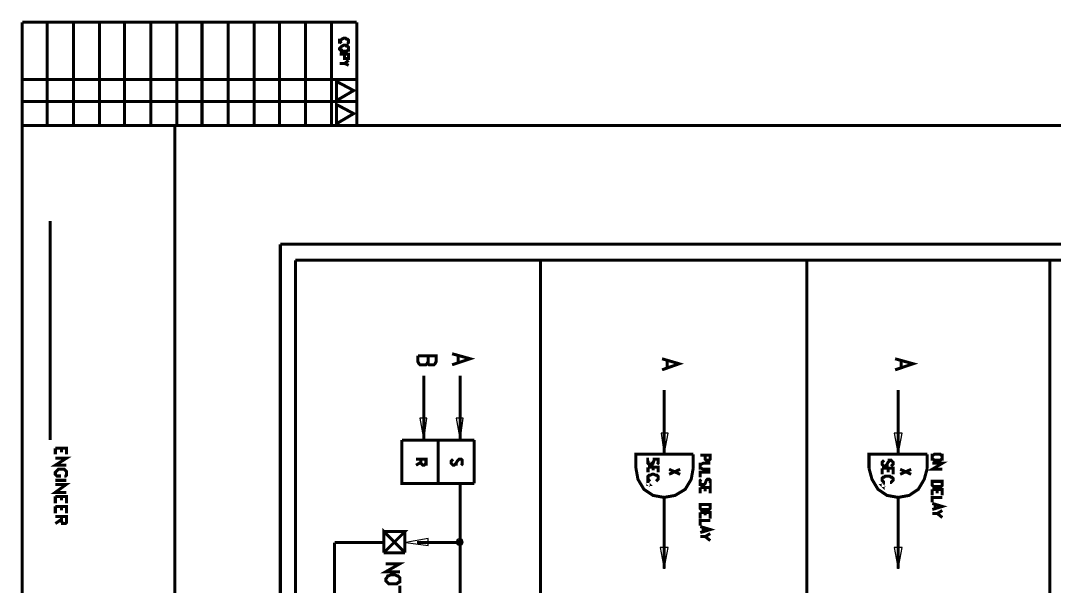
# Model space of a CAD drawing. Extents: x 0.7 to 7.6, y 0.2 to 11.5.
# Drawn here: x 0.685 to 4.115, y 9.618 to 11.495 of the extents above; entities that cross this region are included whole.
import ezdxf

# ---------------------------------------------------------------- set-up
doc = ezdxf.new("R2010")
doc.units = 0
doc.layers.get('0').update_dxf_attribs({"linetype": 'CONTINUOUS'})

msp = doc.modelspace()

# ---------------------------------------------------------------- linework, layer by layer
at = {"color": 0}
for points, const_width in [([(1.80003, 11.49), (0.689996, 11.49)], 0.009999), ([(0.689996, 11.49), (0.689996, 11.1467)], 0.009999), ([(0.773329, 11.49), (0.773329, 11.1467)], 0.009999), ([(0.860026, 11.49), (0.860026, 11.1467)], 0.009999), ([(0.946669, 11.49), (0.946669, 11.1467)], 0.009999), ([(1.03, 11.49), (1.03, 11.1467)], 0.009999), ([(1.11664, 11.49), (1.11664, 11.1467)], 0.009999), ([(1.20334, 11.49), (1.20334, 11.1467)], 0.009999), ([(1.28668, 11.49), (1.28668, 11.1467)], 0.009999), ([(1.37332, 11.49), (1.37332, 11.1467)], 0.009999), ([(1.46001, 11.49), (1.46001, 11.1467)], 0.009999), ([(1.54335, 11.49), (1.54335, 11.1467)], 0.009999), ([(1.62999, 11.49), (1.62999, 11.1467)], 0.009999), ([(1.71669, 11.49), (1.71669, 11.1467)], 0.009999), ([(1.80003, 11.49), (1.80003, 11.1467)], 0.009999), ([(1.76665, 11.42), (1.77001, 11.42), (1.77333, 11.4233), (1.77333, 11.43), (1.77001, 11.4333), (1.76665, 11.4333), (1.76335, 11.4367), (1.75667, 11.4367), (1.75, 11.4333), (1.74669, 11.43), (1.74333, 11.43), (1.74333, 11.4233), (1.74669, 11.4233), (1.75, 11.42)], 0.009999), ([(1.74333, 11.3834), (1.77333, 11.3834), (1.77333, 11.3733), (1.77333, 11.37), (1.77001, 11.37), (1.76335, 11.37), (1.75999, 11.37), (1.75999, 11.3733), (1.75999, 11.3834)], 0.009999), ([(1.77333, 11.3633), (1.75999, 11.3533), (1.74333, 11.3533)], 0.009999), ([(1.77333, 11.3467), (1.75999, 11.3533)], 0.009999), ([(0.689996, 11.3), (1.80003, 11.3)], 0.009999), ([(0.689996, 11.2267), (1.80003, 11.2267)], 0.009999), ([(7.53999, 11.1467), (0.689996, 11.1467)], 0.009999), ([(0.689996, 0.276693), (0.689996, 11.1467)], 0.009999), ([(1.19667, 0.276693), (1.19667, 11.1467)], 0.009999), ([(0.783311, 10.83), (0.783311, 10.1033)], 0.009999), ([(1.54665, 10.7533), (1.54665, 2.41997)], 0.009999), ([(7.20665, 10.7533), (1.54665, 10.7533)], 0.009999), ([(1.58664, 10.75), (1.59, 10.75)], 0.003333), ([(1.58664, 10.75), (1.59, 10.75)], 0.003333), ([(2.85667, 10.75), (2.86003, 10.75)], 0.003333), ([(2.85667, 10.75), (2.86003, 10.75)], 0.003333), ([(2.87332, 10.75), (2.87668, 10.75)], 0.003333), ([(2.87332, 10.75), (2.87668, 10.75)], 0.003333), ([(1.59668, 10.7), (1.59668, 6.78999)], 0.009999), ([(7.16336, 10.7), (1.59668, 10.7)], 0.009999), ([(2.41, 10.7), (2.41, 6.78999)], 0.009999), ([(3.29335, 10.7), (3.29335, 6.78999)], 0.009999), ([(4.09999, 10.7), (4.09999, 6.78999)], 0.009999), ([(2.11664, 10.39), (2.17665, 10.3733), (2.11664, 10.3533)], 0.009999), ([(2.00331, 10.3834), (2.06332, 10.3834), (2.06332, 10.3633), (2.06, 10.3567), (2.05664, 10.3533), (2.05333, 10.3533), (2.04665, 10.3533), (2.03999, 10.3533), (2.03668, 10.3567), (2.03668, 10.3633), (2.03668, 10.3834)], 0.009999), ([(2.03668, 10.3633), (2.03331, 10.3567), (2.03, 10.3533), (2.02333, 10.3533), (2.01665, 10.3533), (2.00999, 10.3533), (2.00667, 10.3567), (2.00331, 10.3633), (2.00331, 10.3834)], 0.009999), ([(2.13667, 10.3834), (2.13667, 10.36)], 0.009999), ([(2.81332, 10.3733), (2.87001, 10.3567), (2.81332, 10.3366)], 0.009999), ([(2.83003, 10.3666), (2.83003, 10.3433)], 0.009999), ([(3.58664, 10.3733), (3.64665, 10.3567), (3.58664, 10.3366)], 0.009999), ([(3.60667, 10.3666), (3.60667, 10.3433)], 0.009999), ([(2.02333, 10.3167), (2.02333, 10.1033)], 0.009999), ([(2.14333, 10.3167), (2.14333, 10.1033)], 0.009999), ([(2.81999, 10.27), (2.81999, 10.0566)], 0.009999), ([(3.59668, 10.27), (3.59668, 10.0566)], 0.009999), ([(1.94997, 10.1033), (2.19, 10.1033)], 0.009999), ([(2.19, 9.96001), (1.94997, 9.96001), (1.94997, 10.1033)], 0.009999), ([(2.06999, 10.1033), (2.06999, 9.96001)], 0.009999), ([(2.19, 10.1033), (2.19, 9.96001)], 0.009999), ([(0.800022, 10.0767), (0.836643, 10.0767), (0.836643, 10.0566)], 0.009999), ([(0.800022, 10.0767), (0.800022, 10.0566)], 0.009999), ([(0.819988, 10.0767), (0.819988, 10.0633)], 0.009999), ([(2.91667, 10.0566), (2.72667, 10.0566), (2.72667, 10.01)], 0.009999), ([(2.91667, 10.0566), (2.91667, 10.01)], 0.009999), ([(2.94, 10.0533), (2.97331, 10.0533), (2.97331, 10.0433), (2.97331, 10.04), (2.97, 10.0367), (2.96669, 10.0367), (2.96332, 10.0367), (2.96001, 10.0367), (2.95665, 10.04), (2.95665, 10.0433), (2.95665, 10.0533)], 0.009999), ([(3.69336, 10.0566), (3.5, 10.0566), (3.5, 10.01)], 0.009999), ([(3.69336, 10.0566), (3.69336, 10.01)], 0.009999), ([(0.800022, 10.0433), (0.836643, 10.0433), (0.800022, 10.02), (0.836643, 10.02)], 0.009999), ([(1.99669, 10.04), (2.03, 10.04), (2.03, 10.0267), (2.03, 10.0233), (2.02669, 10.0233), (2.02333, 10.02), (2.02001, 10.02), (2.01665, 10.0233), (2.01335, 10.0267), (2.01335, 10.04)], 0.009999), ([(2.01335, 10.03), (1.99669, 10.02)], 0.009999), ([(2.14665, 10.02), (2.15001, 10.0233), (2.15001, 10.0267), (2.15001, 10.0333), (2.15001, 10.0367), (2.14665, 10.04), (2.14333, 10.04), (2.13997, 10.04), (2.13667, 10.0367), (2.13336, 10.0333), (2.12999, 10.0267), (2.12999, 10.0233), (2.12668, 10.0233), (2.12332, 10.02), (2.12001, 10.02), (2.11664, 10.0233), (2.11333, 10.0267), (2.11333, 10.0333), (2.11664, 10.0367), (2.12001, 10.04)], 0.009999), ([(2.79665, 10.0233), (2.80003, 10.0267), (2.80003, 10.03), (2.80003, 10.0333), (2.80003, 10.04), (2.79665, 10.04), (2.79335, 10.04), (2.78999, 10.04), (2.78668, 10.04), (2.78668, 10.0367), (2.78331, 10.0267), (2.78, 10.0267), (2.78, 10.0233), (2.77669, 10.0233), (2.77001, 10.0233), (2.76665, 10.0267), (2.76665, 10.03), (2.76665, 10.0333), (2.76665, 10.04), (2.77001, 10.04)], 0.009999), ([(2.76665, 10.0133), (2.80003, 10.0133), (2.80003, 9.99669)], 0.009999), ([(2.76665, 10.0133), (2.76665, 9.99669)], 0.009999), ([(2.78331, 10.0133), (2.78331, 10.0033)], 0.009999), ([(2.97331, 10.0267), (2.94997, 10.0267), (2.94336, 10.0233), (2.94, 10.0233), (2.94, 10.0167), (2.94, 10.01), (2.94336, 10.01), (2.94997, 10.0067), (2.97331, 10.0067)], 0.009999), ([(3.57335, 10.0167), (3.57667, 10.02), (3.58003, 10.0233), (3.58003, 10.03), (3.57667, 10.0333), (3.57335, 10.0367), (3.56999, 10.0367), (3.56668, 10.0367), (3.56668, 10.0333), (3.56332, 10.03), (3.56, 10.0233), (3.56, 10.02), (3.55664, 10.02), (3.55333, 10.0167), (3.55003, 10.0167), (3.54665, 10.02), (3.54335, 10.0233), (3.54335, 10.03), (3.54665, 10.0333), (3.55003, 10.0367)], 0.009999), ([(3.71001, 10.0267), (3.74333, 10.0267), (3.71001, 10.0067), (3.74333, 10.0067)], 0.009999), ([(0.830024, 9.98335), (0.833333, 9.98335), (0.836643, 9.98665), (0.836643, 9.99001), (0.836643, 9.99669), (0.836643, 10), (0.833333, 10.0033), (0.830024, 10.0067), (0.823351, 10.0067), (0.813314, 10.0067), (0.810004, 10.0067), (0.80664, 10.0033), (0.803331, 10), (0.800022, 9.99669), (0.800022, 9.99001), (0.803331, 9.98665), (0.80664, 9.98335), (0.810004, 9.98335), (0.813314, 9.98335), (0.813314, 9.99001)], 0.009999), ([(2.72667, 10.01), (2.73335, 9.97331), (2.75331, 9.94), (2.78331, 9.91997), (2.81999, 9.91336), (2.85667, 9.91997), (2.88997, 9.94), (2.91, 9.97331), (2.91667, 10.01)], 0.009999), ([(2.79335, 9.96669), (2.79665, 9.97), (2.80003, 9.97331), (2.80003, 9.97999), (2.80003, 9.98335), (2.79665, 9.98665), (2.79335, 9.98665), (2.78668, 9.99001), (2.78, 9.99001), (2.77333, 9.98665), (2.77001, 9.98665), (2.76665, 9.98335), (2.76665, 9.97999), (2.76665, 9.97331), (2.77001, 9.97), (2.77333, 9.96669)], 0.009999), ([(2.87332, 10.0067), (2.83664, 9.99001)], 0.009999), ([(2.87332, 9.99001), (2.83664, 10.0067)], 0.009999), ([(2.97331, 9.99669), (2.94, 9.99669), (2.94, 9.97999)], 0.009999), ([(3.5, 10.01), (3.50999, 9.97331), (3.53, 9.94), (3.56, 9.91997), (3.59668, 9.91336), (3.63336, 9.91997), (3.66336, 9.94), (3.68332, 9.97331), (3.69336, 10.01)], 0.009999), ([(3.54335, 10.01), (3.58003, 10.01), (3.58003, 9.99001)], 0.009999), ([(3.54335, 10.01), (3.54335, 9.99001)], 0.009999), ([(3.56999, 9.96332), (3.57335, 9.96332), (3.57667, 9.96669), (3.58003, 9.97), (3.58003, 9.97667), (3.57667, 9.97999), (3.57335, 9.97999), (3.56999, 9.98335), (3.56668, 9.98335), (3.55664, 9.98335), (3.55333, 9.98335), (3.55003, 9.97999), (3.54665, 9.97999), (3.54335, 9.97667), (3.54335, 9.97), (3.54665, 9.96669), (3.55003, 9.96332), (3.55333, 9.96332)], 0.009999), ([(3.56332, 10.01), (3.56332, 9.99669)], 0.009999), ([(3.63997, 10.0067), (3.60335, 9.99001)], 0.009999), ([(3.63997, 9.99001), (3.60335, 10.0067)], 0.009999), ([(0.800022, 9.95665), (0.836643, 9.95665), (0.800022, 9.93001), (0.836643, 9.93001)], 0.009999), ([(0.836643, 9.97), (0.800022, 9.97)], 0.009999), ([(2.14333, 9.96001), (2.14333, 9.35335)], 0.009999), ([(2.97, 9.95665), (2.97331, 9.95665), (2.97331, 9.96332), (2.97331, 9.96669), (2.97331, 9.97), (2.97, 9.97331), (2.96669, 9.97331), (2.96332, 9.97331), (2.96001, 9.97), (2.95665, 9.96001), (2.95335, 9.95665), (2.94997, 9.95665), (2.94336, 9.95665), (2.94, 9.95665), (2.94, 9.96332), (2.94, 9.96669), (2.94, 9.97), (2.94336, 9.97331)], 0.009999), ([(2.94, 9.94667), (2.97331, 9.94667), (2.97331, 9.92665)], 0.009999), ([(2.94, 9.94667), (2.94, 9.92665)], 0.009999), ([(2.95665, 9.94667), (2.95665, 9.93332)], 0.009999), ([(0.800022, 9.91667), (0.836643, 9.91667), (0.836643, 9.89333)], 0.009999), ([(0.800022, 9.91667), (0.800022, 9.89333)], 0.009999), ([(0.819988, 9.91667), (0.819988, 9.90332)], 0.009999), ([(2.81999, 9.91336), (2.81999, 9.67665)], 0.009999), ([(3.59668, 9.91336), (3.59668, 9.67665)], 0.009999), ([(3.71001, 9.94), (3.74333, 9.94), (3.74333, 9.91997)], 0.009999), ([(3.71001, 9.94), (3.71001, 9.91997)], 0.009999), ([(3.74333, 9.91336), (3.71001, 9.91336), (3.71001, 9.89665)], 0.009999), ([(3.72667, 9.94), (3.72667, 9.92665)], 0.009999), ([(0.800022, 9.88336), (0.836643, 9.88336), (0.836643, 9.86003)], 0.009999), ([(0.800022, 9.88336), (0.800022, 9.86003)], 0.009999), ([(0.819988, 9.88336), (0.819988, 9.87001)], 0.009999), ([(3.71001, 9.89333), (3.74333, 9.88336), (3.71001, 9.87332)], 0.009999), ([(3.72, 9.88997), (3.72, 9.87668)], 0.009999), ([(0.800022, 9.84999), (0.836643, 9.84999), (0.836643, 9.83333), (0.836643, 9.83003), (0.833333, 9.82667), (0.830024, 9.82667), (0.82666, 9.82667), (0.823351, 9.82667), (0.823351, 9.83003), (0.819988, 9.83333), (0.819988, 9.84999)], 0.009999), ([(0.819988, 9.84), (0.800022, 9.82667)], 0.009999), ([(2.94, 9.86333), (2.97331, 9.86333), (2.97331, 9.84332)], 0.009999), ([(2.94, 9.86333), (2.94, 9.84332)], 0.009999), ([(2.95665, 9.86333), (2.95665, 9.85335)], 0.009999), ([(3.74333, 9.87001), (3.72667, 9.86003), (3.71001, 9.86003)], 0.009999), ([(3.74333, 9.84668), (3.72667, 9.86003)], 0.009999), ([(1.88997, 9.72999), (1.88997, 9.80003), (1.96001, 9.72999)], 0.009999), ([(2.97331, 9.83664), (2.94, 9.83664), (2.94, 9.81999)], 0.009999), ([(2.94, 9.81668), (2.97331, 9.80664), (2.94, 9.79665)], 0.009999), ([(2.94997, 9.81332), (2.94997, 9.80003)], 0.009999), ([(1.88997, 9.72999), (1.96001, 9.80003), (1.88997, 9.80003)], 0.009999), ([(1.96001, 9.80003), (1.96001, 9.72999)], 0.009999), ([(2.97331, 9.79335), (2.95665, 9.78331), (2.94, 9.78331)], 0.009999), ([(2.97331, 9.77001), (2.95665, 9.78331)], 0.009999), ([(1.72667, 9.37668), (1.72667, 9.76335)], 0.009999), ([(1.72667, 9.76335), (1.88997, 9.76335)], 0.009999), ([(2, 9.76335), (2.14333, 9.76335)], 0.009999), ([(1.96001, 9.72999), (1.88997, 9.72999)], 0.009999), ([(1.89665, 9.69336), (1.94336, 9.69336), (1.89665, 9.66667), (1.94336, 9.66667)], 0.009999), ([(1.94336, 9.62001), (1.94336, 9.59332)], 0.009999)]:
    msp.add_lwpolyline(points, dxfattribs=dict(at, const_width=const_width))
at = {"color": 0, "const_width": 0.009999}
for points in [[(1.77333, 11.4033), (1.77333, 11.4067), (1.77001, 11.41), (1.76665, 11.41), (1.76335, 11.4134), (1.75667, 11.4134), (1.75, 11.41), (1.74669, 11.4067), (1.74333, 11.4033), (1.74333, 11.4), (1.74669, 11.3967), (1.75, 11.3967), (1.75, 11.3933), (1.75667, 11.3933), (1.76335, 11.3933), (1.76665, 11.3933), (1.77001, 11.3967), (1.77333, 11.3967), (1.77333, 11.4), (1.77333, 11.4033)], [(1.78999, 11.2633), (1.73335, 11.2933), (1.73335, 11.23), (1.78999, 11.2633)], [(1.78999, 11.1867), (1.73335, 11.2167), (1.73335, 11.1533), (1.78999, 11.1867)], [(3.74333, 10.05), (3.74333, 10.0533), (3.74001, 10.0533), (3.73665, 10.0566), (3.72999, 10.0566), (3.72331, 10.0566), (3.71669, 10.0566), (3.71332, 10.0533), (3.71001, 10.0533), (3.71001, 10.05), (3.71001, 10.0433), (3.71001, 10.04), (3.71332, 10.04), (3.71669, 10.0367), (3.72331, 10.0367), (3.72999, 10.0367), (3.73665, 10.0367), (3.74001, 10.04), (3.74333, 10.04), (3.74333, 10.0433), (3.74333, 10.05)], [(2.77001, 9.95665), (2.76665, 9.96001), (2.76665, 9.95665), (2.77001, 9.95665)], [(3.54665, 9.95335), (3.54335, 9.95335), (3.54665, 9.94997), (3.54665, 9.95335)], [(3.71001, 9.96669), (3.74333, 9.96669), (3.74333, 9.95665), (3.74333, 9.95335), (3.74001, 9.94997), (3.73665, 9.94997), (3.72999, 9.94997), (3.72331, 9.94997), (3.71669, 9.94997), (3.71332, 9.94997), (3.71001, 9.95335), (3.71001, 9.95665), (3.71001, 9.96669)], [(2.94, 9.88997), (2.97331, 9.88997), (2.97331, 9.87999), (2.97331, 9.87668), (2.97, 9.87332), (2.96669, 9.87332), (2.96001, 9.87332), (2.95335, 9.87332), (2.94667, 9.87332), (2.94336, 9.87332), (2.94, 9.87668), (2.94, 9.87999), (2.94, 9.88997)], [(1.94336, 9.64333), (1.94336, 9.64665), (1.93668, 9.65332), (1.93332, 9.65332), (1.92665, 9.65668), (1.91336, 9.65668), (1.90668, 9.65332), (1.90332, 9.65332), (1.90001, 9.64665), (1.89665, 9.64333), (1.89665, 9.63667), (1.90001, 9.63336), (1.90332, 9.62999), (1.90668, 9.62668), (1.91336, 9.62668), (1.92665, 9.62668), (1.93332, 9.62668), (1.93668, 9.62999), (1.94336, 9.63336), (1.94336, 9.63667), (1.94336, 9.64333)]]:
    msp.add_lwpolyline(points, close=True, dxfattribs=at)
at = {"color": 0}
for points in [[(2.03331, 10.1767), (2.00999, 10.1767), (2.02333, 10.1033), (2.03331, 10.1767)], [(2.15332, 10.1767), (2.12999, 10.1767), (2.14333, 10.1033), (2.15332, 10.1767)], [(2.83333, 10.1267), (2.81, 10.1267), (2.81999, 10.0566), (2.83333, 10.1267)], [(3.61003, 10.1267), (3.58333, 10.1267), (3.59668, 10.0566), (3.61003, 10.1267)], [(2.03668, 9.75331), (2.03668, 9.77669), (1.96332, 9.76335), (2.03668, 9.75331)], [(2.14333, 9.77669), (2.13336, 9.77333), (2.14333, 9.76335), (2.14333, 9.77669)], [(2.15001, 9.77333), (2.14333, 9.77669), (2.14333, 9.76335), (2.15001, 9.77333)], [(2.13336, 9.77333), (2.12999, 9.76335), (2.14333, 9.76335), (2.13336, 9.77333)], [(2.12999, 9.76335), (2.13336, 9.75667), (2.14333, 9.76335), (2.12999, 9.76335)], [(2.13336, 9.75667), (2.14333, 9.75331), (2.14333, 9.76335), (2.13336, 9.75667)], [(2.15332, 9.76335), (2.15001, 9.77333), (2.14333, 9.76335), (2.15332, 9.76335)], [(2.14333, 9.75331), (2.15001, 9.75667), (2.14333, 9.76335), (2.14333, 9.75331)], [(2.15001, 9.75667), (2.15332, 9.76335), (2.14333, 9.76335), (2.15001, 9.75667)], [(2.83333, 9.74669), (2.80664, 9.74669), (2.81999, 9.67665), (2.83333, 9.74669)], [(3.61003, 9.74669), (3.58333, 9.74669), (3.59668, 9.67665), (3.61003, 9.74669)]]:
    msp.add_lwpolyline(points, close=True, dxfattribs=at)

doc.saveas('drawing.dxf')
